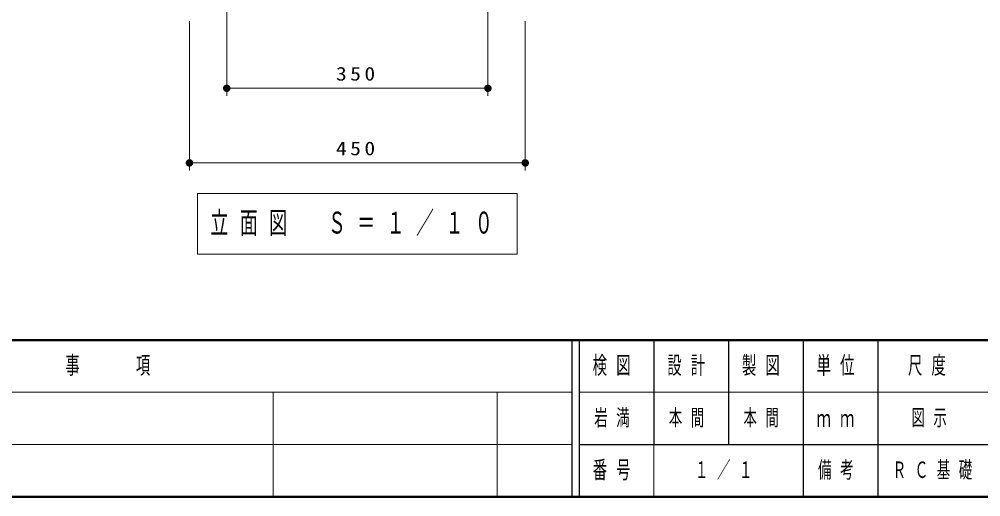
# Model space of a CAD drawing. Units: millimetres on the paper, scale 1:10. Extents: x -385 to 0, y 0 to 267.
# Drawn here: x -317.5 to -188.7, y 0 to 64 of the extents above; entities that cross this region are included whole.
import ezdxf

# ---------------------------------------------------------------- set-up
doc = ezdxf.new("R2010")
doc.units = ezdxf.units.MM
doc.layers.add('LY_1', color=7, linetype='Continuous', lineweight=25)
doc.layers.add('LY_2', color=7, linetype='Continuous', lineweight=13)
doc.styles.add('ＭＳ ゴシック', font='')
doc.styles.get('ＭＳ ゴシック').set_extended_font_data('MS Gothic')

# ---------------------------------------------------------------- blocks, each defined once
blk = doc.blocks.new('filled_dot')
at = {"color": 0, "linetype": 'Continuous', "lineweight": -2, "const_width": 1.25}
blk.add_lwpolyline([(-0.625, 0, 1), (0.625, 0, 1)], format="xyb", close=True, dxfattribs=at)

msp = doc.modelspace()

# ---------------------------------------------------------------- linework, layer by layer
at = {"layer": 'LY_1', "lineweight": 13}
for p, q in [((-289.739, 73.724), (-289.739, 53.724)), ((-254.739, 73.724), (-254.739, 53.724)), ((-294.739, 63.724), (-294.739, 43.724)), ((-249.739, 63.724), (-249.739, 43.724)), ((-254.739, 54.724), (-289.739, 54.724)), ((-249.739, 44.724), (-294.739, 44.724)), ((-293.639, 40.618), (-293.639, 32.485)), ((-250.839, 40.618), (-293.639, 40.618)), ((-250.839, 32.485), (-250.839, 40.618)), ((-293.639, 32.485), (-250.839, 32.485))]:
    msp.add_line(p, q, dxfattribs=at)
at = {"layer": 'LY_2', "lineweight": 50}
for p, q in [((-385, 21), (0, 21)), ((-385, 0), (0, 0))]:
    msp.add_line(p, q, dxfattribs=at)
at = {"layer": 'LY_2', "color": 211, "lineweight": 25}
for p, q in [((-243.5, 21), (-243.5, 0)), ((-242.5, 21), (-242.5, 0)), ((-232.5, 21), (-232.5, 7)), ((-222.5, 21), (-222.5, 7)), ((-212.5, 21), (-212.5, 0)), ((-202.5, 21), (-202.5, 7)), ((-242.5, 7), (0, 7))]:
    msp.add_line(p, q, dxfattribs=at)
at = {"layer": 'LY_2'}
for p, q in [((-385, 14), (-243.5, 14)), ((-283.5, 14), (-283.5, 0)), ((-253.5, 14), (-253.5, 0)), ((-242.5, 14), (-187.5, 14)), ((-385, 7), (-243.5, 7)), ((-232.5, 7), (-232.5, 0))]:
    msp.add_line(p, q, dxfattribs=at)
at = {"layer": 'LY_2', "lineweight": 25}
msp.add_line((-202.5, 7), (-202.5, 0), dxfattribs=at)

# ---------------------------------------------------------------- block references
at = {"layer": 'LY_1', "lineweight": 13, "xscale": 0.4, "yscale": 0.4}
for p in [(-289.739, 54.724), (-294.739, 44.724)]:
    msp.add_blockref('filled_dot', p, dxfattribs=at)
at = {"layer": 'LY_1', "lineweight": 13, "xscale": 0.4, "yscale": 0.4, "rotation": 180}
for p in [(-254.739, 54.724), (-249.739, 44.724)]:
    msp.add_blockref('filled_dot', p, dxfattribs=at)

# ---------------------------------------------------------------- texts
at = {"layer": 'LY_1', "style": 'ＭＳ ゴシック'}
for s, insert, char_height, attachment_point in [('\\T1.33;\\W1.15;350', (-272.239, 55.724), 1.833, 8), ('\\T1.33;\\W1.15;450', (-272.239, 45.724), 1.833, 8), ('\\T1.64;\\W0.6;立面図\u3000Ｓ＝１／１０', (-272.239, 36.551), 2.933, 5), ('\\T1.64;\\W0.6;岩満', (-240.5, 10.5), 2.199, 4), ('\\T1.64;\\W0.6;本間', (-230.5, 10.5), 2.199, 4), ('\\T1.64;\\W0.6;本間', (-220.5, 10.5), 2.199, 4), ('\\T1.64;\\W0.6;図示', (-198, 10.5), 2.199, 4), ('\\T1.64;\\W0.6;１／１', (-227, 3.5), 2.199, 4), ('\\T1.64;\\W0.6;ＲＣ基礎', (-200.5, 3.5), 2.199, 4)]:
    msp.add_mtext(s, dxfattribs=dict(at, insert=insert, char_height=char_height, attachment_point=attachment_point))
at = {"layer": 'LY_2', "color": 4, "attachment_point": 4, "style": 'ＭＳ ゴシック'}
for s, insert, char_height in [('\\T1.64;\\W0.6;改\u3000\u3000訂\u3000\u3000事\u3000\u3000項', (-330.25, 17.5), 2.346), ('\\T1.64;\\W0.6;検図', (-240.7, 17.5), 2.346), ('\\T1.64;\\W0.6;設計', (-230.7, 17.5), 2.346), ('\\T1.64;\\W0.6;製図', (-220.7, 17.5), 2.346), ('\\T1.64;\\W0.6;単位', (-210.7, 17.5), 2.346), ('\\T1.64;\\W0.6;尺度', (-198.45, 17.5), 2.346), ('\\T1.64;\\W0.6;ｍｍ', (-210.7, 10.5), 2.346), ('\\T1.64;\\W0.6;番号', (-240.7, 3.5), 2.346), ('\\T1.64;\\W0.6;備考', (-210.5, 3.5), 2.199)]:
    msp.add_mtext(s, dxfattribs=dict(at, insert=insert, char_height=char_height))

doc.saveas('drawing.dxf')
